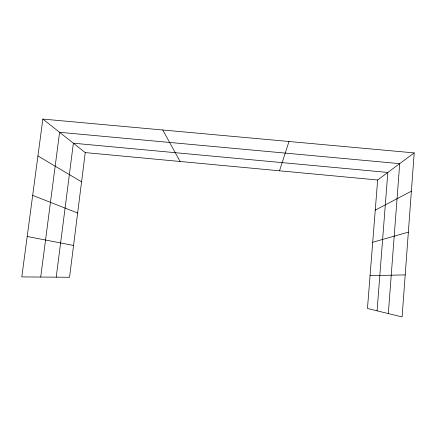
<?xml version="1.0" encoding="UTF-8"?>
<svg xmlns="http://www.w3.org/2000/svg" width="436" height="436" viewBox="0 0 436 436"><rect width="100%" height="100%" fill="white"/><g stroke="black" fill="none" stroke-linecap="round" stroke-linejoin="round"><path stroke-width="0.65" d="M414.2 152.9L402.101 316.923L367.461 308.492L377.641 179.992L414.2 152.9L42.853 119.077L21.8 276.904L69.547 277.263L85.254 152.595L42.853 119.077M388.323 313.571L399.708 163.642L59.59 132.31L40.712 277.045M377.075 310.83L387.827 172.443L73.379 143.21L56.228 277.165M279.503 170.798L288.992 141.498M375.254 210.125L411.377 191.202M372.709 242.253L408.358 232.148M370.06 275.694L405.202 274.887M85.254 152.595L377.641 179.992M27.196 236.481L73.553 245.457M32.678 195.361L77.641 213.019M37.937 155.952L81.57 181.845M162.764 129.999L180.106 161.484"/></g></svg>
